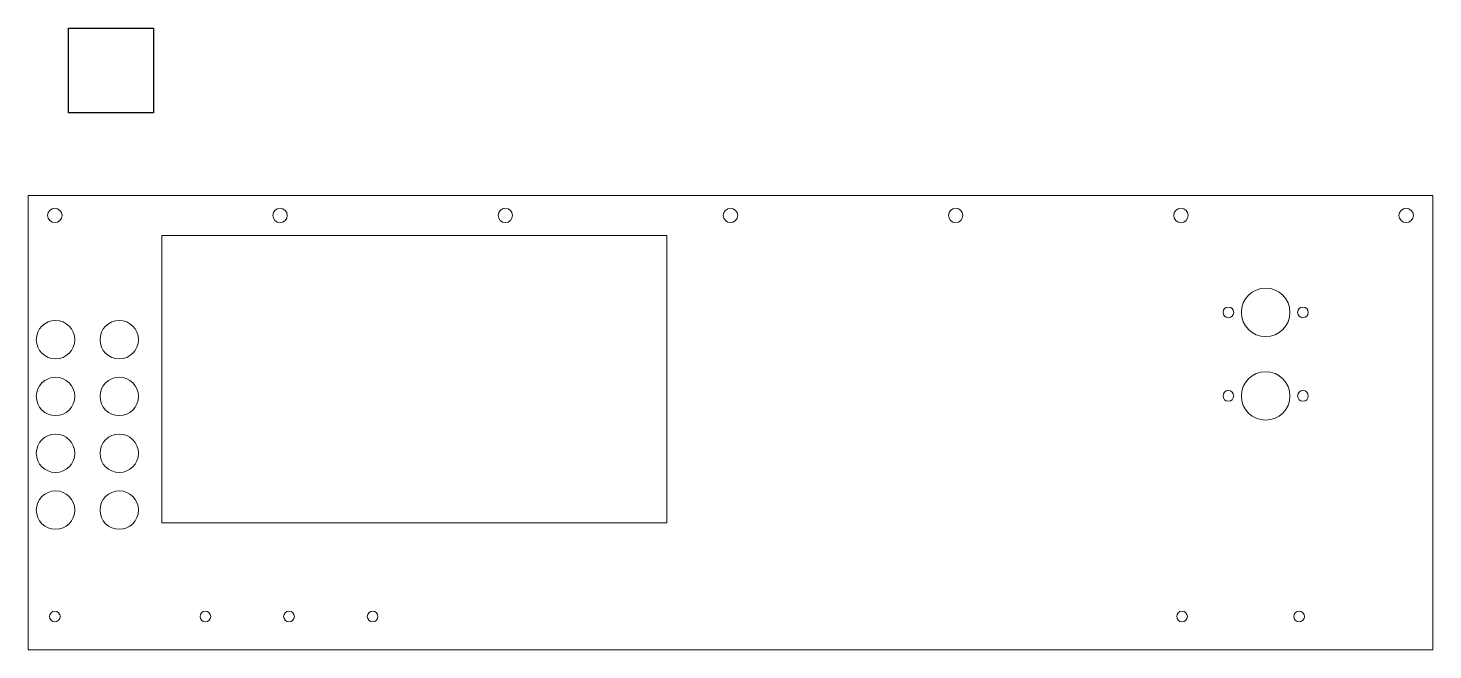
# Model space of a CAD drawing. Header units: millimetres. Extents: x 0 to 420, y 0 to 186.
import ezdxf

# ---------------------------------------------------------------- set-up
doc = ezdxf.new("R2010")
doc.units = ezdxf.units.MM

msp = doc.modelspace()

# ---------------------------------------------------------------- linework, layer by layer
at = {"color": 7, "linetype": 'Continuous', "lineweight": 15}
for p, q in [((420, 136), (0, 136)), ((0, 136), (0, 0)), ((420, 0), (420, 136)), ((40, 124), (191, 124)), ((40, 124), (40, 38)), ((191, 38), (191, 124)), ((40, 38), (191, 38)), ((0, 0), (420, 0))]:
    msp.add_line(p, q, dxfattribs=at)
msp.add_lwpolyline([(12.12, 160.65), (12.12, 186.05), (37.52, 186.05), (37.52, 160.65)], close=True)
for centre, radius in [((8, 130), 2.15), ((75.33, 130), 2.15), ((142.67, 130), 2.15), ((210, 130), 2.15), ((277.33, 130), 2.15), ((344.67, 130), 2.15), ((412, 130), 2.15), ((370, 101), 7.25), ((358.85, 101), 1.6), ((381.15, 101), 1.6), ((8.2, 92.84), 5.75), ((27.25, 92.84), 5.75), ((8.2, 75.84), 5.75), ((27.25, 75.84), 5.75), ((370, 76), 7.25), ((358.85, 76), 1.6), ((381.15, 76), 1.6), ((8.2, 58.84), 5.75), ((27.25, 58.84), 5.75), ((8.2, 41.84), 5.75), ((27.25, 41.84), 5.75), ((8, 10), 1.6), ((53, 10), 1.6), ((78, 10), 1.6), ((103, 10), 1.6), ((345, 10), 1.6), ((380, 10), 1.6)]:
    msp.add_circle(centre, radius, dxfattribs=at)

doc.saveas('drawing.dxf')
